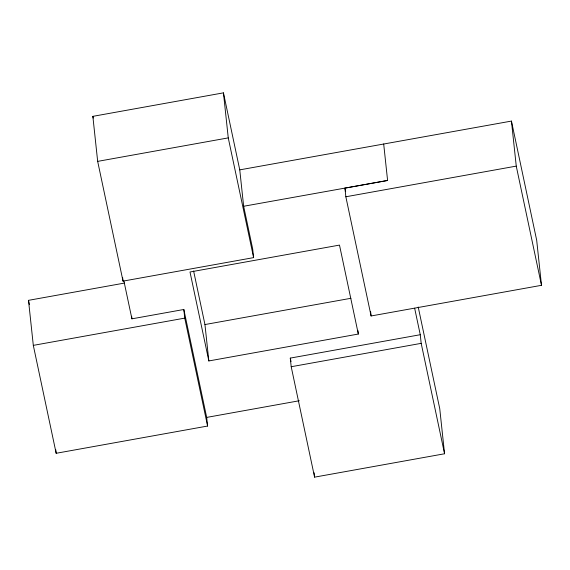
<?xml version="1.0" encoding="UTF-8"?>
<svg xmlns="http://www.w3.org/2000/svg" width="570" height="570" viewBox="0 0 570 570"><rect width="100%" height="100%" fill="white"/><g stroke="black" fill="none" stroke-linecap="round" stroke-linejoin="round"><path stroke-width="0.85" d="M92.853 116.351L223.447 92.853L239.756 169.867L243.647 206.262L252.695 248.997L253.614 257.626L123.027 281.124L97.67 161.374L92.853 116.351L93.224 118.076M97.67 161.374L228.257 137.883L223.447 92.853M239.756 169.867L511.447 121.082L536.691 240.284L541.5 285.314L371.091 315.972L345.847 196.771L344.928 188.136L387.593 180.462L383.688 143.975M243.647 206.262L387.593 180.462M345.847 196.771L516.256 166.112L511.447 121.082M123.918 281.074L131.919 318.829L183.825 309.489L206.682 417.411L207.601 426.039L56.166 453.285L33.309 345.37L28.5 300.34L124.538 283.062M33.309 345.37L184.751 318.124L183.825 309.489M357.953 330.586L358.323 334.048L208.841 360.945L204.951 324.551L350.942 298.288M418.216 307.023L439.755 408.733L444.564 453.763L314.583 477.147L291.206 366.731L290.28 358.103L420.261 334.718L414.647 308.213M291.206 366.731L421.187 343.347L420.261 334.718M206.682 417.411L299.314 400.746M516.256 166.112L541.5 285.314M421.187 343.347L444.564 453.763M344.928 188.136L345.662 191.62M358.323 334.048L339.492 245.093L190.002 271.99L208.841 360.945M290.28 358.103L291.021 361.579M228.257 137.883L253.614 257.626M193.615 271.007L204.951 324.551M184.751 318.124L207.601 426.039M28.5 300.34L29.419 304.693M370.628 311.655L371.091 315.972M314.113 472.73L314.583 477.147M131.642 316.229L131.919 318.829M122.657 277.668L123.027 281.124M55.789 449.751L56.166 453.285"/></g></svg>
